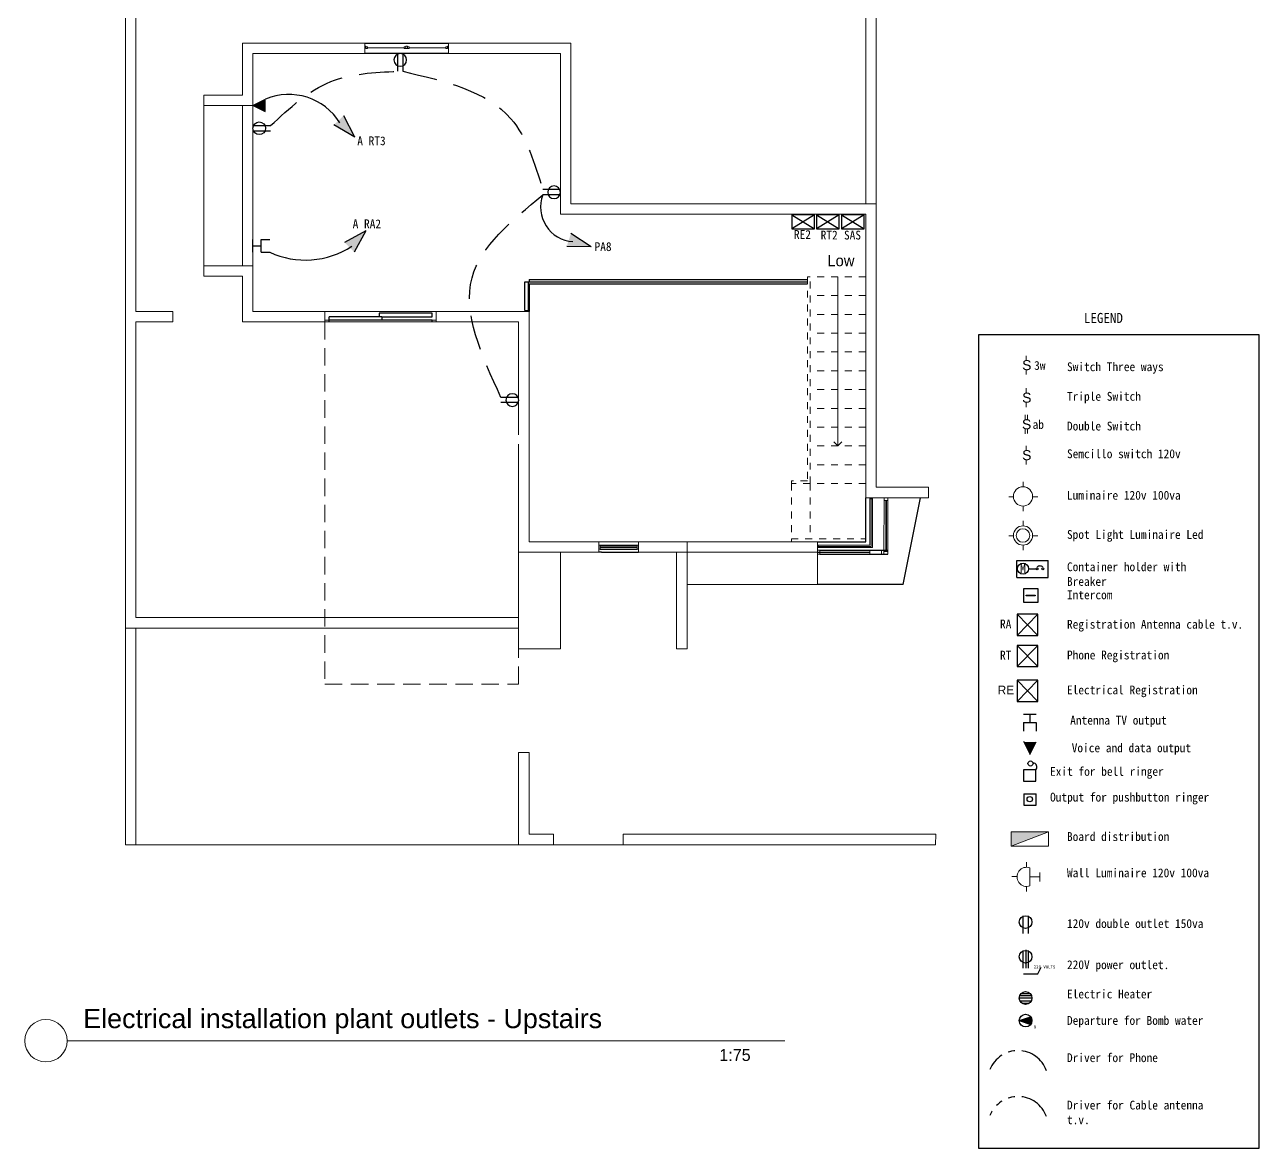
# Model space of a CAD drawing. Header units: inches. Extents: x 41 to 213, y -29 to -2.
# Drawn here: x 108.8 to 126.54, y -28.76 to -12.62 of the extents above; entities that cross this region are included whole.
import ezdxf

# ---------------------------------------------------------------- set-up
doc = ezdxf.new("R2010")
doc.units = ezdxf.units.IN
doc.header["$MEASUREMENT"] = 0
for name, pattern in [('ACAD_ISO04W100', [30, 24, -3, 0, -3]), ('ACAD_ISO05W100', [33, 24, -3, 0, -3, 0, -3]), ('DASHED', [0.75, 0.5, -0.25]), ('HIDDEN', [0.375, 0.25, -0.125]), ('Overhead', [0.003969, 0.002381, -0.001587])]:
    doc.linetypes.add(name, pattern=pattern)
for name, color, linetype in [('04', 4, 'Continuous'), ('ELECTRICAS', 3, 'DASHED'), ('ELIGHTCLG', 3, 'Continuous'), ('ESWITCH', 2, 'Continuous'), ('L-LUMINARIAS', 6, 'Continuous')]:
    doc.layers.add(name, color=color, linetype=linetype)
for name, color, linetype, lineweight in [('A-FLORHRM', 1, 'Continuous', 9), ('A-FLORSTM', 2, 'Continuous', 9), ('A-GLAZIDM', 7, 'Continuous', 0), ('A-SECTMBM', 5, 'Overhead', 9), ('DIM', 6, 'Continuous', 18), ('inne_gulv', 252, 'Continuous', 15), ('LEYENDA', 161, 'Continuous', 20), ('SectionCutEdges', 6, 'Continuous', 35), ('TARJETA', 7, 'Continuous', 0), ('textos', 7, 'Continuous', 18)]:
    doc.layers.add(name, color=color, linetype=linetype, lineweight=lineweight)
doc.styles.add('ARCHISEL', font='archisel.shx', dxfattribs={"height": 0.55})
doc.styles.add('F-1', font='arial.ttf', dxfattribs={"height": 0.3})

# ---------------------------------------------------------------- blocks, each defined once
blk = doc.blocks.new('wind')
for p, q in [((108.159, 25.319), (108.159, 24.119)), ((108.309, 24.119), (108.309, 25.319))]:
    blk.add_line(p, q)
at = {"layer": 'A-GLAZIDM', "lineweight": 18}
for p, q in [((108.231, 25.307), (108.231, 25.282)), ((108.231, 25.307), (108.267, 25.307)), ((108.256, 25.282), (108.231, 25.282)), ((108.244, 25.282), (108.244, 24.754)), ((108.256, 25.307), (108.256, 25.282)), ((108.267, 25.318), (108.267, 25.307)), ((108.231, 24.754), (108.231, 24.683)), ((108.256, 24.754), (108.231, 24.754)), ((108.231, 24.729), (108.267, 24.729)), ((108.231, 24.708), (108.267, 24.708)), ((108.256, 24.683), (108.231, 24.683)), ((108.244, 24.683), (108.244, 24.155)), ((108.256, 24.754), (108.256, 24.729)), ((108.256, 24.683), (108.256, 24.708)), ((108.267, 24.729), (108.267, 24.708)), ((108.256, 24.155), (108.231, 24.155)), ((108.231, 24.13), (108.231, 24.155)), ((108.231, 24.13), (108.267, 24.13)), ((108.256, 24.13), (108.256, 24.155)), ((108.267, 24.119), (108.267, 24.13))]:
    blk.add_line(p, q, dxfattribs=at)
at = {"layer": 'A-GLAZIDM'}
for p, q in [((108.231, 24.729), (108.231, 24.708)), ((108.267, 24.729), (108.231, 24.729)), ((108.231, 24.708), (108.267, 24.708)), ((108.267, 24.708), (108.267, 24.729))]:
    blk.add_line(p, q, dxfattribs=at)
blk = doc.blocks.new('tomacor')
for p, q in [((-335.301, -92.907, 0), (-335.301, -93.16, 0)), ((-335.226, -92.907, 0), (-335.226, -93.16, 0))]:
    blk.add_line(p, q)
blk.add_circle((-335.264, -92.997, 0), 0.0911)
blk = doc.blocks.new('erasgts')
for p, q in [((198.391, -32.993), (198.573, -32.993)), ((198.482, -32.993), (198.482, -33.113)), ((198.391, -33.113), (198.391, -33.234)), ((198.391, -33.113), (198.573, -33.113)), ((198.573, -33.113), (198.573, -33.234))]:
    blk.add_line(p, q)
blk = doc.blocks.new('ashft')
blk.add_hatch(color=256).paths.add_polyline_path([(198.573, -33.369), (198.391, -33.369), (198.482, -33.552)])
for p, q in [((198.391, -33.369, 0), (198.482, -33.552, 0)), ((198.482, -33.552, 0), (198.573, -33.369, 0))]:
    blk.add_line(p, q)
blk = doc.blocks.new('luminaria techo')
at = {"layer": 'LEYENDA', "color": 2}
for p, q in [((-80.776, 181.987), (-80.776, 181.938)), ((-80.87, 181.844), (-80.915, 181.844)), ((-80.686, 181.843), (-80.636, 181.843)), ((-80.777, 181.755), (-80.777, 181.706))]:
    blk.add_line(p, q, dxfattribs=at)
blk.add_circle((-80.778, 181.847), 0.092, dxfattribs=at)
blk = doc.blocks.new('int. simple')
at = {"layer": 'LEYENDA'}
for p, q in [((-80.385, 188.306), (-80.385, 188.346)), ((-80.385, 188.166), (-80.385, 188.206))]:
    blk.add_line(p, q, dxfattribs=at)
at = {"layer": 'LEYENDA', "style": 'F-1'}
blk.add_text('S', height=0.096, dxfattribs=at).set_placement((-80.425, 188.208))
blk = doc.blocks.new('int. doble')
at = {"layer": 'LEYENDA'}
for p, q in [((847.494, 665.809), (847.422, 665.809)), ((847.494, 665.775), (847.423, 665.775)), ((847.692, 665.775), (847.622, 665.775)), ((847.69, 665.809), (847.63, 665.809))]:
    blk.add_line(p, q, dxfattribs=at)
at = {"layer": 'LEYENDA', "style": 'F-1'}
blk.add_text('S', height=0.144, rotation=90, dxfattribs=at).set_placement((847.629, 665.729))
blk = doc.blocks.new('dist')
blk.add_hatch(color=256).paths.add_polyline_path([(161.974, 35.87), (161.974, 35.667), (162.511, 35.87)])
blk.add_line((162.511, 35.87, 0), (161.974, 35.667, 0))
at = {"elevation": 0}
blk.add_lwpolyline([(161.974, 35.87), (161.974, 35.667), (162.511, 35.667), (162.511, 35.87)], close=True, dxfattribs=at)
blk = doc.blocks.new('asdhteas')
at = {"layer": 'LEYENDA', "color": 2}
for p, q in [((128.834, 35.533), (128.834, 35.607)), ((128.883, 35.265), (128.883, 35.524)), ((128.698, 35.4), (128.622, 35.4)), ((128.883, 35.395), (129.027, 35.395)), ((129.027, 35.33), (129.027, 35.46)), ((128.834, 35.184), (128.834, 35.258))]:
    blk.add_line(p, q, dxfattribs=at)
blk.add_arc((128.836, 35.395), 0.138, 69.9818, 290.0182, dxfattribs=at)
blk = doc.blocks.new('ledsopt')
at = {"layer": 'LEYENDA', "color": 2}
for p, q in [((-359.734, -89.575, 0), (-359.734, -89.649, 0)), ((-359.874, -89.79, 0), (-359.941, -89.79, 0)), ((-359.734, -89.923, 0), (-359.734, -89.998, 0)), ((-359.598, -89.791, 0), (-359.523, -89.791, 0))]:
    blk.add_line(p, q, dxfattribs=at)
for radius in [0.138, 0.098]:
    blk.add_circle((-359.736, -89.785, 0), radius, dxfattribs=at)
blk = doc.blocks.new('iinerco')
at = {"layer": 'ELIGHTCLG'}
for p, q in [((-359.353, -99.702), (-359.531, -99.702)), ((-359.531, -99.702), (-359.531, -99.864)), ((-359.531, -99.864), (-359.353, -99.864)), ((-359.353, -99.864), (-359.353, -99.702)), ((-359.526, -100.048), (-359.526, -100.209)), ((-359.526, -100.048), (-359.526, -100.209)), ((-359.526, -100.048), (-359.349, -100.048)), ((-359.526, -100.209), (-359.349, -100.209)), ((-359.349, -100.209), (-359.349, -100.048)), ((-359.349, -100.209), (-359.349, -100.048))]:
    blk.add_line(p, q, dxfattribs=at)
for centre, radius in [((-359.429, -99.612), 0.0368), ((-359.439, -100.124), 0.0386), ((-359.439, -100.124), 0.0386)]:
    blk.add_circle(centre, radius, dxfattribs=at)
blk.add_arc((-359.396, -99.661), 0.0595, 316.3607, 87.8505, dxfattribs=at)
blk = doc.blocks.new('INT')
at = {"layer": 'ESWITCH'}
blk.add_lwpolyline([(-0.225, 0.225), (0, 0.225), (0, 0), (-0.225, 0)], close=True, dxfattribs=at)
at = {"layer": 'L-LUMINARIAS'}
blk.add_lwpolyline([(-0.187, 0.119), (-0.04, 0.119), (-0.04, 0.107), (-0.187, 0.107)], close=True, dxfattribs=at)

msp = doc.modelspace()

# ---------------------------------------------------------------- hatches: boundary and pattern name
for points in [[(113.382, -13.924), (113.242, -14.057), (113.544, -14.233)], [(113.396, -15.747), (113.532, -15.884), (113.702, -15.578)], [(116.646, -15.617), (116.588, -15.801), (116.938, -15.809)], [(123.331, -22.918), (123.149, -22.918), (123.24, -23.101)], [(123.253, -26.869), (123.088, -26.922), (123.253, -26.976)]]:
    msp.add_hatch(color=256).paths.add_polyline_path(points)

# ---------------------------------------------------------------- linework, layer by layer
for p, q in [((113.544, -14.233), (113.382, -13.924)), ((113.544, -14.233), (113.242, -14.057)), ((119.82, -15.348), (120.145, -15.55)), ((120.145, -15.348), (119.82, -15.55)), ((120.176, -15.348), (120.501, -15.55)), ((120.501, -15.348), (120.176, -15.55)), ((120.536, -15.348), (120.861, -15.55)), ((120.861, -15.348), (120.536, -15.55)), ((113.702, -15.578), (113.396, -15.747)), ((113.702, -15.578), (113.532, -15.884)), ((116.938, -15.809), (116.646, -15.617)), ((116.938, -15.809), (116.588, -15.801)), ((115.986, -16.722), (115.986, -16.309)), ((115.986, -16.309), (116.039, -16.309)), ((116.039, -16.722), (116.039, -16.309)), ((116.045, -16.277), (116.646, -16.277)), ((116.045, -16.277), (116.045, -16.309)), ((116.045, -16.309), (116.646, -16.309)), ((116.646, -16.277), (117.169, -16.277)), ((116.646, -16.309), (117.169, -16.309)), ((117.169, -16.277), (118.068, -16.277)), ((117.169, -16.309), (118.068, -16.309)), ((118.068, -16.277), (118.967, -16.277)), ((118.068, -16.309), (118.967, -16.309)), ((118.967, -16.277), (120.044, -16.277)), ((118.967, -16.309), (120.044, -16.309)), ((116.046, -16.34), (116.646, -16.34)), ((116.046, -16.34), (116.046, -16.707)), ((116.646, -16.34), (120.044, -16.34)), ((113.172, -16.862), (113.172, -16.812)), ((113.891, -16.812), (113.172, -16.812)), ((113.891, -16.762), (113.891, -16.812)), ((114.651, -16.762), (113.891, -16.762)), ((113.932, -16.812), (113.891, -16.812)), ((113.932, -16.812), (113.932, -16.862)), ((113.932, -16.812), (114.651, -16.812)), ((114.651, -16.812), (114.651, -16.762)), ((115.986, -16.722), (116.039, -16.722)), ((116.046, -16.707), (116.046, -16.737)), ((113.932, -16.862), (113.172, -16.862)), ((113.172, -16.887), (113.172, -16.862)), ((114.651, -16.862), (113.932, -16.862)), ((114.651, -16.887), (114.651, -16.862)), ((120.884, -20.043), (120.884, -19.412)), ((121.419, -20.656), (121.671, -19.413)), ((120.188, -20.043), (120.467, -20.043)), ((120.226, -20.043), (120.467, -20.043)), ((120.467, -20.043), (120.854, -20.043)), ((120.467, -20.043), (120.884, -20.043)), ((120.854, -20.043), (120.884, -20.043)), ((117.085, -20.193), (117.046, -20.193)), ((117.065, -20.092), (117.597, -20.093)), ((117.597, -20.12), (117.065, -20.119)), ((117.597, -20.129), (117.065, -20.128)), ((117.065, -20.148), (117.597, -20.149)), ((117.085, -20.193), (117.103, -20.193)), ((117.103, -20.193), (117.185, -20.193)), ((117.185, -20.193), (117.616, -20.193)), ((120.188, -20.193), (120.467, -20.193)), ((120.189, -20.193), (120.188, -20.193)), ((120.224, -20.165), (120.467, -20.165)), ((120.224, -20.22), (121.199, -20.222)), ((120.467, -20.165), (121.2, -20.167)), ((123.221, -20.432), (123.33, -20.432)), ((121.419, -20.656), (120.188, -20.656)), ((123.059, -21.085), (123.355, -21.39)), ((123.059, -21.39), (123.355, -21.085)), ((123.059, -21.533), (123.355, -21.838)), ((123.059, -21.838), (123.355, -21.533)), ((123.059, -22.034), (123.355, -22.339)), ((123.059, -22.339), (123.355, -22.034)), ((123.149, -22.521), (123.331, -22.521)), ((123.24, -22.521), (123.24, -22.642)), ((123.149, -22.642), (123.149, -22.763)), ((123.149, -22.642), (123.331, -22.642)), ((123.331, -22.642), (123.331, -22.763)), ((123.149, -22.908, 0), (123.24, -23.091, 0)), ((123.24, -23.101, 0), (123.331, -22.918, 0)), ((123.142, -25.416, 0), (123.142, -25.67, 0)), ((123.217, -25.416, 0), (123.217, -25.67, 0)), ((123.142, -25.915, 0), (123.142, -26.168, 0)), ((123.182, -25.906, 0), (123.182, -26.168, 0)), ((123.217, -25.915, 0), (123.217, -26.168, 0)), ((123.151, -26.252), (123.353, -26.252)), ((123.353, -26.252), (123.403, -26.153)), ((123.088, -26.595), (123.27, -26.595)), ((123.095, -26.562), (123.263, -26.562)), ((123.118, -26.53), (123.241, -26.53)), ((123.097, -26.636), (123.262, -26.636)), ((123.125, -26.671), (123.233, -26.671)), ((123.088, -26.922, 0), (123.253, -26.869, 0)), ((123.088, -26.922, 0), (123.253, -26.976, 0)), ((123.253, -26.976, 0), (123.253, -26.869, 0))]:
    msp.add_line(p, q)
for points in [[(119.82, -15.55), (120.145, -15.55), (120.145, -15.348), (119.82, -15.348)], [(120.176, -15.55), (120.501, -15.55), (120.501, -15.348), (120.176, -15.348)], [(120.536, -15.55), (120.861, -15.55), (120.861, -15.348), (120.536, -15.348)], [(123.059, -21.39), (123.355, -21.39), (123.355, -21.085), (123.059, -21.085)], [(123.059, -21.838), (123.355, -21.838), (123.355, -21.533), (123.059, -21.533)], [(123.059, -22.339), (123.355, -22.339), (123.355, -22.034), (123.059, -22.034)]]:
    msp.add_lwpolyline(points, close=True)
at = {"elevation": 0}
msp.add_lwpolyline([(122.504, -28.756), (126.537, -28.756), (126.537, -17.071), (122.504, -17.071)], close=True, dxfattribs=at)
for centre, radius in [((123.143, -20.431), 0.0788), ((123.344, -20.432), 0.0133), ((123.426, -20.432), 0.0133), ((123.179, -25.507, 0), 0.0911), ((123.179, -26.005, 0), 0.0911), ((123.179, -26.597, 0), 0.0911), ((123.179, -26.922, 0), 0.0911)]:
    msp.add_circle(centre, radius)
for centre, radius, start, end in [((112.595, -14.482), 0.862, 31.8309, 112.8372), ((116.705, -15.238), 0.495, 159.1416, 266.4898), ((112.831, -14.77), 1.228, 245.3444, 303.0771), ((123.386, -20.449), 0.0573, 45.1904, 137.3742)]:
    msp.add_arc(centre, radius, start, end)
at = {"layer": '04', "color": 43, "ltscale": 0.25}
for p, q in [((123.054, -20.556), (123.054, -20.311)), ((123.054, -20.311), (123.505, -20.311)), ((123.505, -20.556), (123.505, -20.311)), ((123.054, -20.556), (123.505, -20.556))]:
    msp.add_line(p, q, dxfattribs=at)
at = {"layer": 'A-FLORHRM', "linetype": 'Overhead'}
for p, q in [((120.044, -16.238), (120.044, -19.168)), ((120.084, -19.208), (120.084, -16.238)), ((120.044, -19.168), (119.814, -19.168)), ((119.814, -19.208), (119.814, -19.168)), ((120.084, -19.208), (119.814, -19.208)), ((120.044, -19.208), (120.084, -19.208)), ((119.814, -20.003), (120.884, -20.003)), ((119.814, -20.003), (119.814, -20.043)), ((119.814, -20.043), (120.884, -20.043))]:
    msp.add_line(p, q, dxfattribs=at)
at = {"layer": 'A-FLORSTM'}
for p in [(120.484, -16.238), (120.426, -18.611), (120.541, -18.611)]:
    msp.add_line(p, (120.484, -18.668), dxfattribs=at)
at = {"layer": 'A-SECTMBM'}
for p, q in [((120.884, -16.238), (120.084, -16.238)), ((120.884, -16.508), (120.084, -16.508)), ((120.884, -16.778), (120.084, -16.778)), ((120.884, -17.048), (120.084, -17.048)), ((120.884, -17.318), (120.084, -17.318)), ((120.884, -17.588), (120.084, -17.588)), ((120.884, -17.858), (120.084, -17.858)), ((120.884, -18.128), (120.084, -18.128)), ((120.884, -18.398), (120.084, -18.398)), ((120.884, -18.668), (120.084, -18.668)), ((120.884, -18.938), (120.084, -18.938)), ((120.084, -19.208), (119.814, -19.208)), ((119.814, -19.208), (119.814, -20.003)), ((120.884, -19.208), (120.084, -19.208)), ((120.084, -19.208), (120.084, -20.003))]:
    msp.add_line(p, q, dxfattribs=at)
at = {"layer": 'DIM', "color": 9, "lineweight": 13}
msp.add_line((109.41, -27.211), (119.721, -27.211), dxfattribs=at)
msp.add_circle((109.104, -27.211), 0.305, dxfattribs=at)
at = {"layer": 'ELECTRICAS', "color": 0, "linetype": 'ACAD_ISO04W100', "ltscale": 0.02}
msp.add_arc((123.07, -27.786, 0), 0.434, 19.4762, 158.3419, dxfattribs=at)
at = {"layer": 'ELECTRICAS', "color": 0, "linetype": 'ACAD_ISO05W100', "ltscale": 0.02}
msp.add_arc((123.07, -28.446, 0), 0.434, 19.4762, 158.3419, dxfattribs=at)
at = {"layer": 'ELECTRICAS'}
for points in [[(112.332, -14.067), (113.196, -13.435), (114.156, -13.287)], [(114.231, -13.287), (115.784, -13.968), (116.242, -14.986)], [(115.642, -17.972), (115.226, -16.251), (116.242, -15.061)]]:
    msp.add_spline(points, degree=3, dxfattribs=at)
at = {"layer": 'inne_gulv'}
for p, q in [((121.034, -15.19), (121.034, -5.464)), ((120.884, -5.604), (120.884, -15.19)), ((110.398, -16.737), (110.398, -8.814)), ((110.248, -16.737), (110.248, -8.964)), ((111.375, -13.779), (111.375, -16.079)), ((111.928, -16.079), (111.928, -13.779)), ((112.078, -13.779), (112.078, -16.079)), ((120.044, -16.238), (120.084, -16.238)), ((110.246, -16.737), (110.248, -16.737)), ((110.248, -20.863), (110.248, -16.737)), ((110.398, -16.737), (110.928, -16.737)), ((110.928, -16.887), (110.928, -16.737)), ((113.112, -16.737), (114.712, -16.737)), ((110.396, -16.887), (110.928, -16.887)), ((110.398, -21.133), (110.398, -16.887)), ((113.112, -16.887), (114.712, -16.887)), ((121.145, -20.166), (121.146, -19.439)), ((121.2, -20.182), (121.201, -19.453)), ((121.171, -20.222), (121.171, -20.223)), ((121.18, -20.222), (121.18, -20.223)), ((110.248, -21.013), (110.248, -20.863)), ((110.248, -21.283), (110.248, -21.013)), ((110.246, -24.396), (110.248, -21.283)), ((110.248, -21.283), (110.398, -21.283)), ((110.398, -21.283), (110.396, -24.396)), ((115.896, -21.133), (110.398, -21.133)), ((115.896, -21.283), (110.398, -21.283)), ((116.046, -23.073), (115.896, -23.073)), ((115.896, -24.246), (115.896, -23.073)), ((116.046, -23.073), (116.046, -24.246)), ((115.896, -24.246), (115.896, -24.396)), ((116.046, -24.246), (116.396, -24.246)), ((116.396, -24.246), (116.396, -24.396)), ((117.396, -24.246), (121.891, -24.246)), ((117.396, -24.246), (117.396, -24.396)), ((121.891, -24.246), (121.886, -24.396)), ((110.396, -24.396), (110.246, -24.396)), ((110.396, -24.396), (115.896, -24.396)), ((115.896, -24.396), (116.396, -24.396)), ((116.396, -24.396), (117.396, -24.396)), ((117.396, -24.396), (121.886, -24.396))]:
    msp.add_line(p, q, dxfattribs=at)
at = {"layer": 'inne_gulv', "linetype": 'HIDDEN'}
for p, q in [((113.112, -16.887), (113.112, -22.087)), ((115.896, -22.087), (115.896, -21.583)), ((113.112, -22.087), (115.896, -22.087))]:
    msp.add_line(p, q, dxfattribs=at)
at = {"layer": 'SectionCutEdges', "lineweight": 13}
for p, q in [((113.687, -12.883), (111.928, -12.883)), ((111.928, -13.629), (111.928, -12.883)), ((113.687, -13.033), (113.687, -12.883)), ((116.496, -12.883), (114.887, -12.883)), ((114.887, -13.033), (114.887, -12.883)), ((116.496, -12.883), (116.646, -12.883)), ((116.646, -12.883), (116.646, -15.19)), ((113.687, -13.033), (112.078, -13.033)), ((112.078, -13.033), (112.078, -13.779)), ((116.496, -13.033), (114.887, -13.033)), ((116.496, -15.34), (116.496, -13.033)), ((111.375, -13.629), (111.375, -13.779)), ((111.628, -13.629), (111.375, -13.629)), ((111.928, -13.629), (111.628, -13.629)), ((112.078, -13.779), (111.375, -13.779)), ((116.646, -15.19), (120.884, -15.19)), ((120.884, -15.19), (121.034, -15.19)), ((121.034, -15.19), (121.034, -15.34)), ((120.884, -15.34), (116.496, -15.34)), ((120.884, -15.34), (120.884, -18.2)), ((121.034, -15.34), (121.034, -19.262)), ((111.375, -16.079), (111.375, -16.229)), ((112.078, -16.079), (111.375, -16.079)), ((112.078, -16.079), (112.078, -16.41)), ((111.628, -16.229), (111.375, -16.229)), ((111.928, -16.229), (111.628, -16.229)), ((111.928, -16.229), (111.928, -16.41)), ((111.928, -16.887), (111.928, -16.41)), ((112.078, -16.41), (112.078, -16.737)), ((112.078, -16.737), (113.112, -16.737)), ((113.112, -16.737), (113.112, -16.862)), ((114.712, -16.737), (115.896, -16.737)), ((114.712, -16.887), (114.712, -16.737)), ((115.896, -16.737), (116.046, -16.737)), ((116.046, -16.737), (116.046, -17.511)), ((111.928, -16.887), (112.078, -16.887)), ((112.078, -16.887), (113.112, -16.887)), ((113.112, -16.862), (113.112, -16.887)), ((113.172, -16.862), (113.112, -16.862)), ((113.112, -16.887), (113.172, -16.887)), ((114.712, -16.862), (114.651, -16.862)), ((114.651, -16.887), (114.712, -16.887)), ((114.712, -16.887), (114.712, -16.862)), ((115.866, -16.887), (114.712, -16.887)), ((115.896, -16.887), (115.866, -16.887)), ((115.896, -16.887), (115.896, -17.511)), ((115.896, -17.511), (115.896, -18.508)), ((116.046, -17.511), (116.046, -19.511)), ((120.884, -19.412), (120.884, -18.2)), ((115.896, -18.643), (115.896, -19.511)), ((121.784, -19.262), (121.034, -19.262)), ((121.784, -19.412), (121.784, -19.262)), ((115.896, -19.511), (115.896, -20.193)), ((116.046, -19.511), (116.046, -20.043)), ((120.884, -19.412), (121.784, -19.412)), ((120.941, -19.412), (120.941, -19.427)), ((120.96, -19.412), (120.941, -19.412)), ((120.941, -19.427), (120.941, -20.091)), ((120.96, -19.427), (120.941, -19.427)), ((120.979, -19.412), (120.96, -19.412)), ((120.979, -19.427), (120.96, -19.427)), ((120.96, -19.427), (120.96, -20.029)), ((120.979, -19.412), (120.979, -19.427)), ((120.979, -19.427), (120.979, -20.126)), ((121.146, -19.453), (121.146, -19.412)), ((121.146, -19.412), (121.202, -19.412)), ((121.173, -19.453), (121.146, -19.453)), ((121.173, -19.453), (121.171, -20.167)), ((121.173, -19.453), (121.181, -19.453)), ((121.181, -19.453), (121.18, -20.167)), ((121.202, -19.453), (121.181, -19.453)), ((121.202, -19.412), (121.202, -19.453)), ((116.052, -20.043), (116.046, -20.043)), ((116.052, -20.043), (117.046, -20.043)), ((117.046, -20.043), (117.616, -20.043)), ((117.046, -20.043), (117.046, -20.172)), ((117.616, -20.043), (117.616, -20.149)), ((117.616, -20.043), (117.994, -20.043)), ((118, -20.043), (117.994, -20.043)), ((120.188, -20.043), (118, -20.043)), ((118.316, -20.043), (118.639, -20.043)), ((118.316, -20.193), (118.316, -20.043)), ((118.639, -20.043), (120.044, -20.043)), ((120.184, -20.043), (120.044, -20.043)), ((120.184, -20.043), (120.188, -20.043)), ((120.226, -20.043), (120.188, -20.043)), ((120.188, -20.043), (120.188, -20.193)), ((120.188, -20.043), (120.188, -20.193)), ((120.96, -20.029), (120.96, -20.11)), ((115.896, -21.133), (115.896, -20.193)), ((115.896, -20.193), (116.046, -20.193)), ((116.046, -20.193), (116.496, -20.193)), ((116.496, -20.193), (116.496, -21.583)), ((116.823, -20.193), (116.496, -20.193)), ((116.906, -20.193), (116.823, -20.193)), ((116.924, -20.193), (116.906, -20.193)), ((117.046, -20.193), (116.924, -20.193)), ((117.046, -20.092), (117.065, -20.092)), ((117.065, -20.148), (117.046, -20.148)), ((117.046, -20.172), (117.046, -20.193)), ((117.065, -20.092), (117.065, -20.119)), ((117.065, -20.128), (117.065, -20.119)), ((117.065, -20.128), (117.065, -20.148)), ((117.597, -20.12), (117.597, -20.093)), ((117.597, -20.093), (117.616, -20.093)), ((117.597, -20.12), (117.597, -20.129)), ((117.597, -20.149), (117.597, -20.129)), ((117.616, -20.149), (117.597, -20.149)), ((117.616, -20.093), (117.616, -20.093)), ((117.616, -20.193), (117.616, -20.149)), ((117.616, -20.149), (117.616, -20.149)), ((118, -20.193), (117.616, -20.193)), ((118.166, -20.193), (118, -20.193)), ((118.166, -20.193), (118.316, -20.193)), ((118.166, -20.193), (118.166, -20.587)), ((120.184, -20.193), (118.316, -20.193)), ((118.316, -20.193), (118.316, -20.443)), ((118.639, -20.193), (118.316, -20.193)), ((120.188, -20.193), (120.044, -20.193)), ((120.188, -20.193), (120.184, -20.193)), ((120.941, -20.091), (120.188, -20.091)), ((120.979, -20.126), (120.188, -20.126)), ((120.188, -20.22), (120.188, -20.193)), ((120.188, -20.22), (120.189, -20.193)), ((120.224, -20.22), (120.188, -20.22)), ((120.188, -20.656), (120.188, -20.22)), ((120.189, -20.165), (120.224, -20.165)), ((120.189, -20.193), (120.189, -20.165)), ((120.198, -20.091), (120.198, -20.126)), ((120.96, -20.11), (120.198, -20.11)), ((120.224, -20.165), (120.224, -20.191)), ((120.941, -20.193), (120.224, -20.191)), ((120.224, -20.193), (120.224, -20.191)), ((120.224, -20.2), (120.224, -20.193)), ((120.941, -20.201), (120.224, -20.2)), ((120.224, -20.2), (120.224, -20.22)), ((120.941, -20.166), (120.941, -20.222)), ((121.108, -20.167), (121.144, -20.167)), ((121.108, -20.193), (121.108, -20.167)), ((121.108, -20.193), (121.108, -20.202)), ((121.108, -20.222), (121.108, -20.202)), ((121.144, -20.167), (121.144, -20.182)), ((121.144, -20.223), (121.144, -20.182)), ((121.144, -20.182), (121.17, -20.182)), ((121.179, -20.182), (121.17, -20.182)), ((121.179, -20.182), (121.2, -20.182)), ((121.2, -20.182), (121.199, -20.223)), ((121.144, -20.223), (121.108, -20.222)), ((121.199, -20.223), (121.144, -20.223)), ((118.316, -20.443), (118.316, -20.863)), ((118.166, -20.635), (118.166, -20.587)), ((118.166, -20.635), (118.166, -20.635)), ((118.166, -20.635), (118.166, -20.635)), ((118.166, -20.635), (118.166, -20.638)), ((118.166, -20.64), (118.166, -20.638)), ((118.166, -20.638), (118.166, -20.638)), ((118.166, -20.64), (118.166, -20.64)), ((118.166, -20.738), (118.166, -20.64)), ((118.166, -20.738), (118.166, -20.738)), ((118.166, -20.738), (118.166, -20.751)), ((118.166, -20.751), (118.166, -20.751)), ((118.166, -20.794), (118.166, -20.751)), ((118.316, -20.656), (120.188, -20.656)), ((118.166, -20.794), (118.166, -20.794)), ((118.166, -20.794), (118.166, -20.794)), ((118.166, -20.794), (118.166, -20.794)), ((118.166, -20.852), (118.166, -20.794)), ((118.166, -20.852), (118.166, -20.852)), ((118.166, -20.852), (118.166, -20.869)), ((118.166, -20.869), (118.166, -20.869)), ((118.166, -20.869), (118.166, -20.874)), ((118.166, -20.875), (118.166, -20.874)), ((118.166, -20.879), (118.166, -20.875)), ((118.166, -20.879), (118.166, -20.879)), ((118.166, -20.879), (118.166, -20.882)), ((118.166, -20.882), (118.166, -20.882)), ((118.166, -20.882), (118.166, -20.894)), ((118.166, -20.894), (118.166, -20.894)), ((118.166, -20.894), (118.166, -20.915)), ((118.166, -20.915), (118.166, -20.915)), ((118.166, -20.925), (118.166, -20.915)), ((118.166, -20.925), (118.166, -20.925)), ((118.166, -20.925), (118.166, -20.94)), ((118.316, -21.297), (118.316, -20.863)), ((118.166, -20.94), (118.166, -20.94)), ((118.166, -20.971), (118.166, -20.94)), ((118.166, -20.971), (118.166, -20.971)), ((118.166, -20.971), (118.166, -20.975)), ((118.166, -20.975), (118.166, -20.975)), ((118.166, -20.975), (118.166, -20.975)), ((118.166, -20.975), (118.166, -21.023)), ((118.166, -21.023), (118.166, -21.023)), ((118.166, -21.038), (118.166, -21.023)), ((118.166, -21.038), (118.166, -21.038)), ((118.166, -21.07), (118.166, -21.038)), ((118.166, -21.07), (118.166, -21.07)), ((118.166, -21.083), (118.166, -21.07)), ((118.166, -21.085), (118.166, -21.083)), ((118.166, -21.083), (118.166, -21.083)), ((118.166, -21.085), (118.166, -21.085)), ((118.166, -21.095), (118.166, -21.085)), ((118.166, -21.095), (118.166, -21.095)), ((118.166, -21.095), (118.166, -21.16)), ((115.896, -21.133), (115.896, -21.283)), ((115.896, -21.283), (115.896, -21.583)), ((118.166, -21.16), (118.166, -21.16)), ((118.166, -21.263), (118.166, -21.16)), ((118.166, -21.263), (118.166, -21.263)), ((118.166, -21.263), (118.166, -21.297)), ((118.166, -21.297), (118.166, -21.583)), ((118.316, -21.297), (118.316, -21.583)), ((116.496, -21.583), (115.896, -21.583)), ((118.316, -21.583), (118.166, -21.583))]:
    msp.add_line(p, q, dxfattribs=at)

# ---------------------------------------------------------------- block references
at = {"xscale": -1, "rotation": 270}
for name, p in [('wind', (89.568, -121.192)), ('ashft', (145.63, -212.261, 0)), ('tomacor', (209.402, 320.24, 0)), ('tomacor', (208.802, 317.255, 0))]:
    msp.add_blockref(name, p, dxfattribs=at)
at = {"xscale": -1}
msp.add_blockref('tomacor', (-221.07, 79.873, 0), dxfattribs=at)
for name, p, rotation in [('tomacor', (19.171, 321.159, 0), 90), ('erasgts', (79.085, -214.277), 90), ('int. doble', (-542.602, 829.2, 0), 270)]:
    msp.add_blockref(name, p, dxfattribs=dict(rotation=rotation))
at = {"xscale": 1.5, "yscale": 1.5, "zscale": 1.5}
for p in [(243.767, -299.891, 0), (243.767, -300.358, 0), (243.767, -301.184, 0)]:
    msp.add_blockref('int. simple', p, dxfattribs=at)
msp.add_blockref('iinerco', (482.679, 76.383))
at = {"layer": 'inne_gulv'}
for name, p in [('ledsopt', (482.878, 69.831, 0)), ('dist', (-39, -60.082, 0)), ('asdhteas', (-5.641, -60.252, 0))]:
    msp.add_blockref(name, p, dxfattribs=at)
at = {"layer": 'L-LUMINARIAS', "xscale": 0.8910597757501932, "yscale": 0.8910597757501932, "zscale": 0.8910597757501932}
msp.add_blockref('INT', (123.355, -20.915), dxfattribs=at)
at = {"layer": 'LEYENDA', "xscale": 1.5, "yscale": 1.5, "zscale": 1.5}
msp.add_blockref('luminaria techo', (244.309, -292.163), dxfattribs=at)

# ---------------------------------------------------------------- texts
at = {"lineweight": 9, "insert": (109.639, -26.753), "char_height": 0.27677, "width": 10.36624, "attachment_point": 1}
msp.add_mtext('{\\fArial|b0|i0|c0|p34;Electrical installation plant outlets - Upstairs}', dxfattribs=at)
at = {"layer": 'A-FLORSTM', "insert": (120.721, -15.927), "char_height": 0.1588, "width": 0.36671, "attachment_point": 3, "line_spacing_factor": 0.938532, "bg_fill": 3, "box_fill_scale": 1.25, "bg_fill_color": 0, "bg_fill_transparency": 0}
msp.add_mtext('Low', dxfattribs=at)
at = {"layer": 'TARJETA', "color": 3, "style": 'ARCHISEL'}
msp.add_text('1:75', height=0.173, rotation=0.024, dxfattribs=at).set_placement((118.779, -27.502))
at = {"layer": 'textos', "color": 6}
msp.add_text('RE', height=0.1264, dxfattribs=at).set_placement((122.779, -22.237))
at = {"layer": 'textos', "attachment_point": 1}
for s, insert, char_height, width in [('{\\fBatangChe|b0|i0|c0|p49;\\C6;A RT3}', (113.577, -14.222, 0), 0.1264, 2.16924), ('{\\fBatangChe|b0|i0|c0|p49;\\C6;A RA2}', (113.511, -15.414, 0), 0.1264, 2.16924), ('{\\fBatangChe|b0|i0|c0|p49;\\C6;RE2}', (119.851, -15.567), 0.1264, 2.07666), ('{\\fBatangChe|b0|i0|c0|p49;\\C6;RT2}', (120.235, -15.576), 0.1264, 2.07666), ('{\\fBatangChe|b0|i0|c0|p49;\\C6;SAS}', (120.57, -15.576), 0.1264, 2.07666), ('{\\fBatangChe|b0|i0|c0|p49;\\C6;PA8}', (116.986, -15.742, 0), 0.1264, 2.16924), ('{\\fBatangChe|b0|i0|c0|p49;\\C6;LEGEND}', (124.017, -16.757, 0), 0.14469, 2.41476), ('{\\fBatangChe|b0|i0|c0|p49;\\C6;3w}', (123.302, -17.448, 0), 0.1264, 2.07666), ('{\\fBatangChe|b0|i0|c0|p49;\\C6;Switch Three ways}', (123.774, -17.467, 0), 0.1264, 2.10957), ('{\\fBatangChe|b0|i0|c0|p49;\\C6;Triple Switch}', (123.774, -17.892, 0), 0.1264, 2.10957), ('{\\fBatangChe|b0|i0|c0|p49;\\C6;ab}', (123.28, -18.296, 0), 0.1264, 2.07666), ('{\\fBatangChe|b0|i0|c0|p49;\\C6;Double Switch}', (123.774, -18.319, 0), 0.1264, 2.10957), ('{\\fBatangChe|b0|i0|c0|p49;\\C6;Semcillo switch 120v}', (123.774, -18.717, 0), 0.1264, 2.10957), ('{\\fBatangChe|b0|i0|c0|p49;\\C6;Luminaire 120v 100va}', (123.774, -19.313, 0), 0.1264, 2.07666), ('{\\fBatangChe|b0|i0|c0|p49;\\C6;Spot Light Luminaire Led }', (123.774, -19.876, 0), 0.1264, 2.07666), ('{\\fBatangChe|b0|i0|c0|p49;\\C6;M}', (123.101, -20.364), 0.1264, 2.07666), ('{\\fBatangChe|b0|i0|c0|p49;\\C6;Container holder with Breaker }', (123.774, -20.34, 0), 0.1264, 2.23063), ('{\\fBatangChe|b0|i0|c0|p49;\\C6;Intercom}', (123.774, -20.743, 0), 0.1264, 2.07666), ('{\\fBatangChe|b0|i0|c0|p49;\\C6;RA}', (122.812, -21.162), 0.1264, 2.07666), ('{\\fBatangChe|b0|i0|c0|p49;\\C6;Registration Antenna cable t.v.}', (123.774, -21.166, 0), 0.1264, 2.55867), ('{\\fBatangChe|b0|i0|c0|p49;\\C6;RT}', (122.812, -21.609), 0.1264, 2.07666), ('{\\fBatangChe|b0|i0|c0|p49;\\C6;Phone Registration}', (123.774, -21.607, 0), 0.1264, 2.56389), ('{\\fBatangChe|b0|i0|c0|p49;\\C6;Electrical Registration}', (123.774, -22.109, 0), 0.1264, 2.56389), ('{\\fBatangChe|b0|i0|c0|p49;\\C6;Antenna TV output}', (123.82, -22.544), 0.1264, 2.07666), ('{\\fBatangChe|b0|i0|c0|p49;\\C6;Voice and data output}', (123.842, -22.941, 0), 0.1264, 2.07666), ('{\\fBatangChe|b0|i0|c0|p49;\\C6;Exit for bell ringer}', (123.531, -23.279, 0), 0.1264, 2.5467), ('{\\fBatangChe|b0|i0|c0|p49;\\C6;Output for pushbutton ringer}', (123.531, -23.649, 0), 0.1264, 2.5467), ('{\\fBatangChe|b0|i0|c0|p49;\\C6;Board distribution}', (123.774, -24.215, 0), 0.1264, 2.07666), ('{\\fBatangChe|b0|i0|c0|p49;\\C6;Wall Luminaire 120v 100va}', (123.774, -24.736, 0), 0.1264, 2.07666), ('{\\fBatangChe|b0|i0|c0|p49;\\C6;120v double outlet 150va}', (123.774, -25.465, 0), 0.1264, 2.67759), ('{\\fBatangChe|b0|i0|c0|p49;\\C6;220V power outlet.}', (123.774, -26.056, 0), 0.1264, 2.67759), ('{\\fBatangChe|b0|i0|c0|p49;\\C6;220 VOLTS}', (123.298, -26.128, 0), 0.04386, 0.92909), ('{\\fBatangChe|b0|i0|c0|p49;\\C6;Electric Heater}', (123.774, -26.476, 0), 0.1264, 2.67759), ('{\\fBatangChe|b0|i0|c0|p49;\\C6;Departure for Bomb water}', (123.774, -26.856, 0), 0.1264, 2.67759), ('{\\fBatangChe|b0|i0|c0|p49;\\C6;B}', (123.298, -26.99, 0), 0.04386, 0.92909), ('{\\fBatangChe|b0|i0|c0|p49;\\C6;Driver for Phone}', (123.774, -27.391, 0), 0.1264, 2.07666), ('{\\fBatangChe|b0|i0|c0|p49;\\C6;Driver for Cable antenna t.v.}', (123.774, -28.072, 0), 0.1264, 2.07666)]:
    msp.add_mtext(s, dxfattribs=dict(at, insert=insert, char_height=char_height, width=width))

doc.saveas('drawing.dxf')
